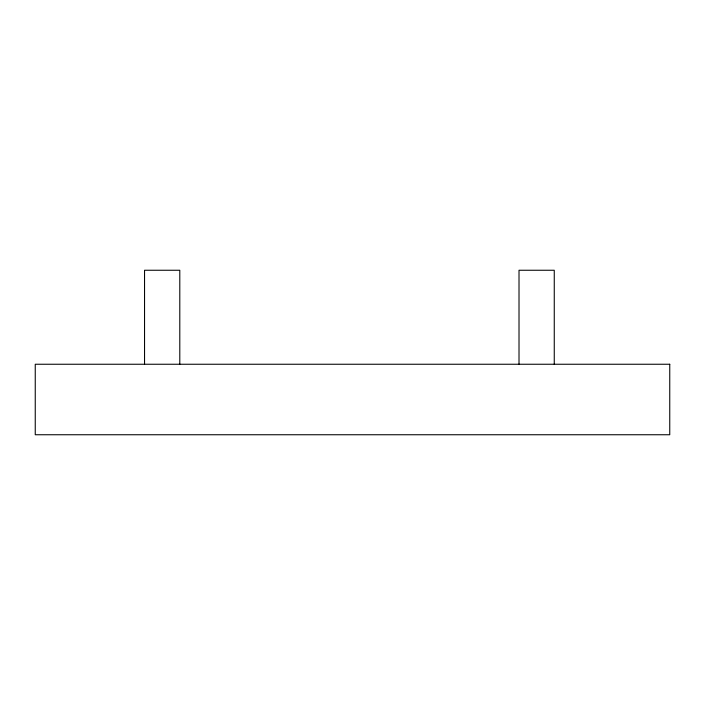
<?xml version="1.0" encoding="UTF-8"?>
<svg xmlns="http://www.w3.org/2000/svg" width="705" height="705" viewBox="0 0 705 705"><rect width="100%" height="100%" fill="white"/><g stroke="black" fill="none" stroke-linecap="round" stroke-linejoin="round"><path stroke-width="1.06" d="M554.262 364.247L554.262 270.253L519.012 270.253L519.012 364.247M179.793 364.247L179.793 270.253L144.543 270.253L144.543 364.247M669.75 364.247L35.25 364.247L35.25 434.747L669.75 434.747L669.75 364.247"/></g></svg>
